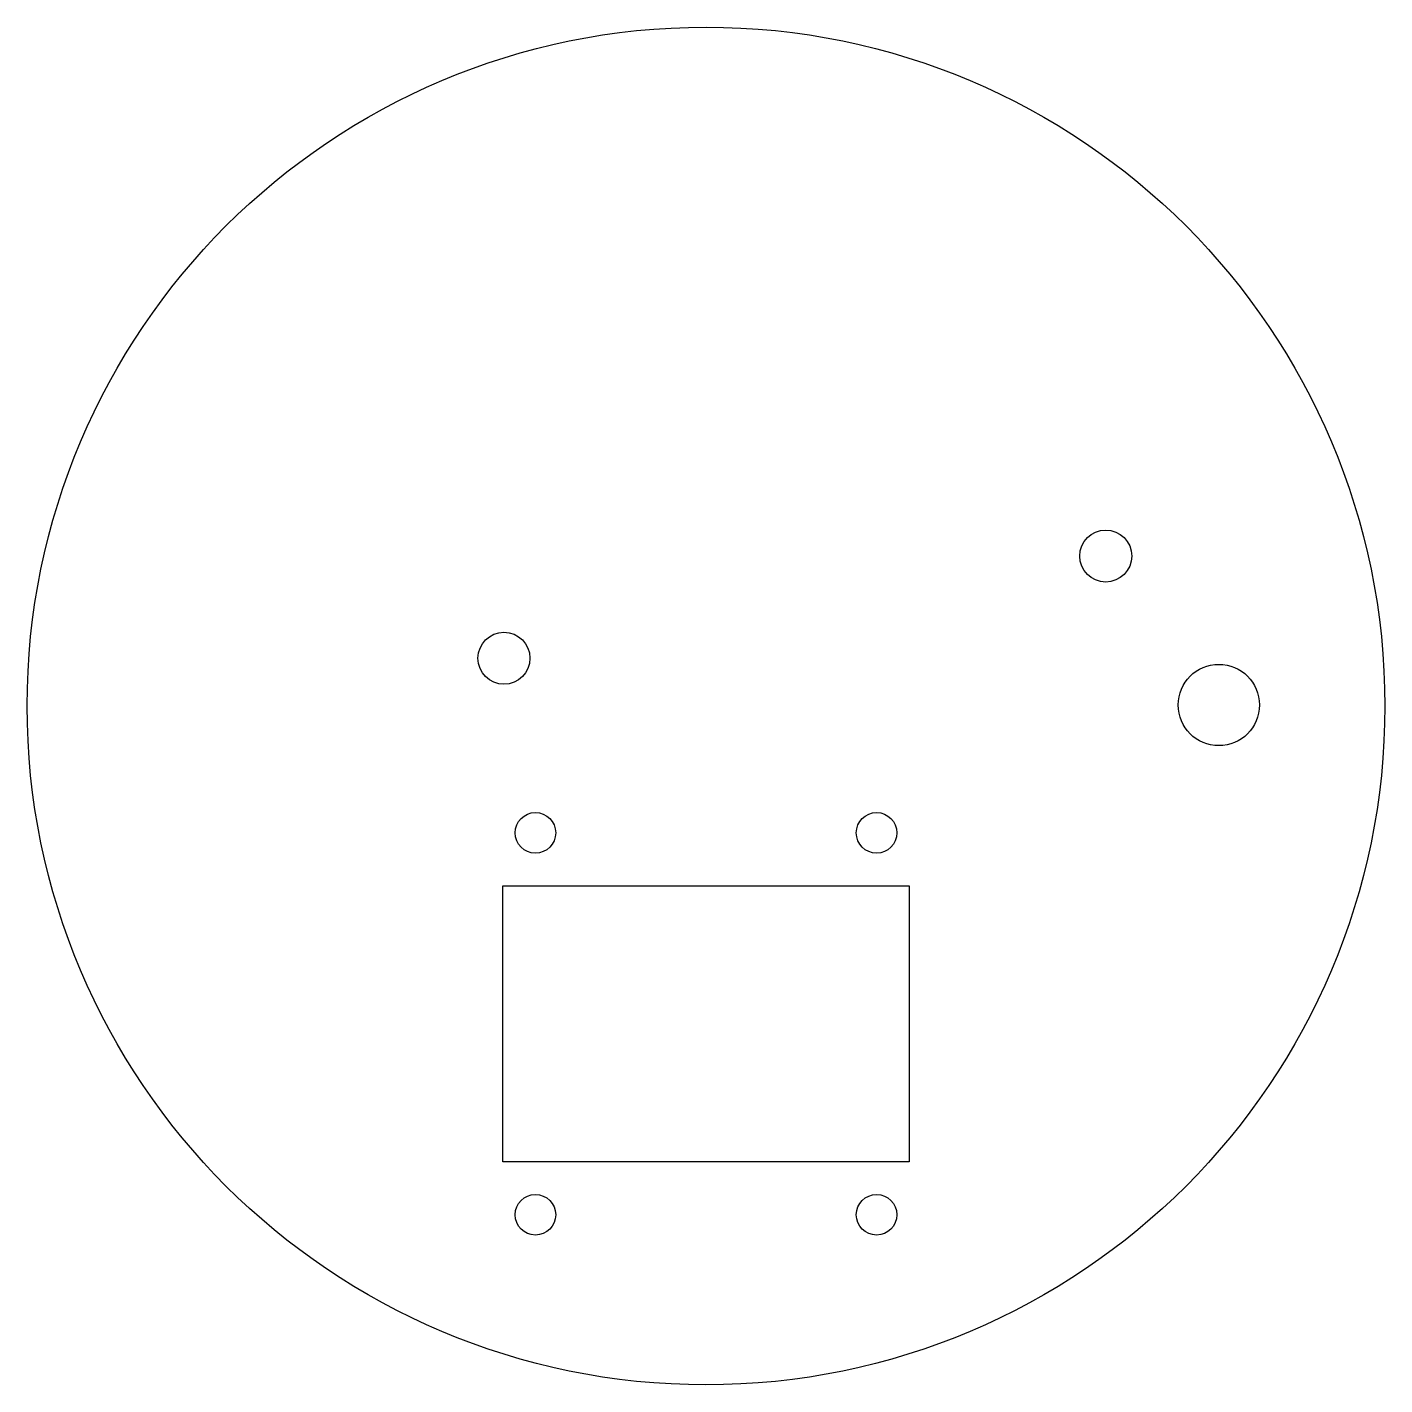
# Model space of a CAD drawing. Header units: millimetres. Extents: x -41.8 to 41.8, y -41.8 to 41.8.
import ezdxf

# ---------------------------------------------------------------- set-up
doc = ezdxf.new("R2010")
doc.units = ezdxf.units.MM

msp = doc.modelspace()

# ---------------------------------------------------------------- linework, layer by layer
msp.add_lwpolyline([(-12.5, -11.06), (12.5, -11.06), (12.5, -28.06), (-12.5, -28.06)], close=True)
for centre, radius in [((0, 0), 41.781), ((24.602, 9.23), 1.6), ((-12.434, 2.94), 1.6), ((31.563, 0.062), 2.5), ((-10.5, -7.81), 1.25), ((10.5, -7.81), 1.25), ((-10.5, -31.31), 1.25), ((10.5, -31.31), 1.25)]:
    msp.add_circle(centre, radius)

doc.saveas('drawing.dxf')
